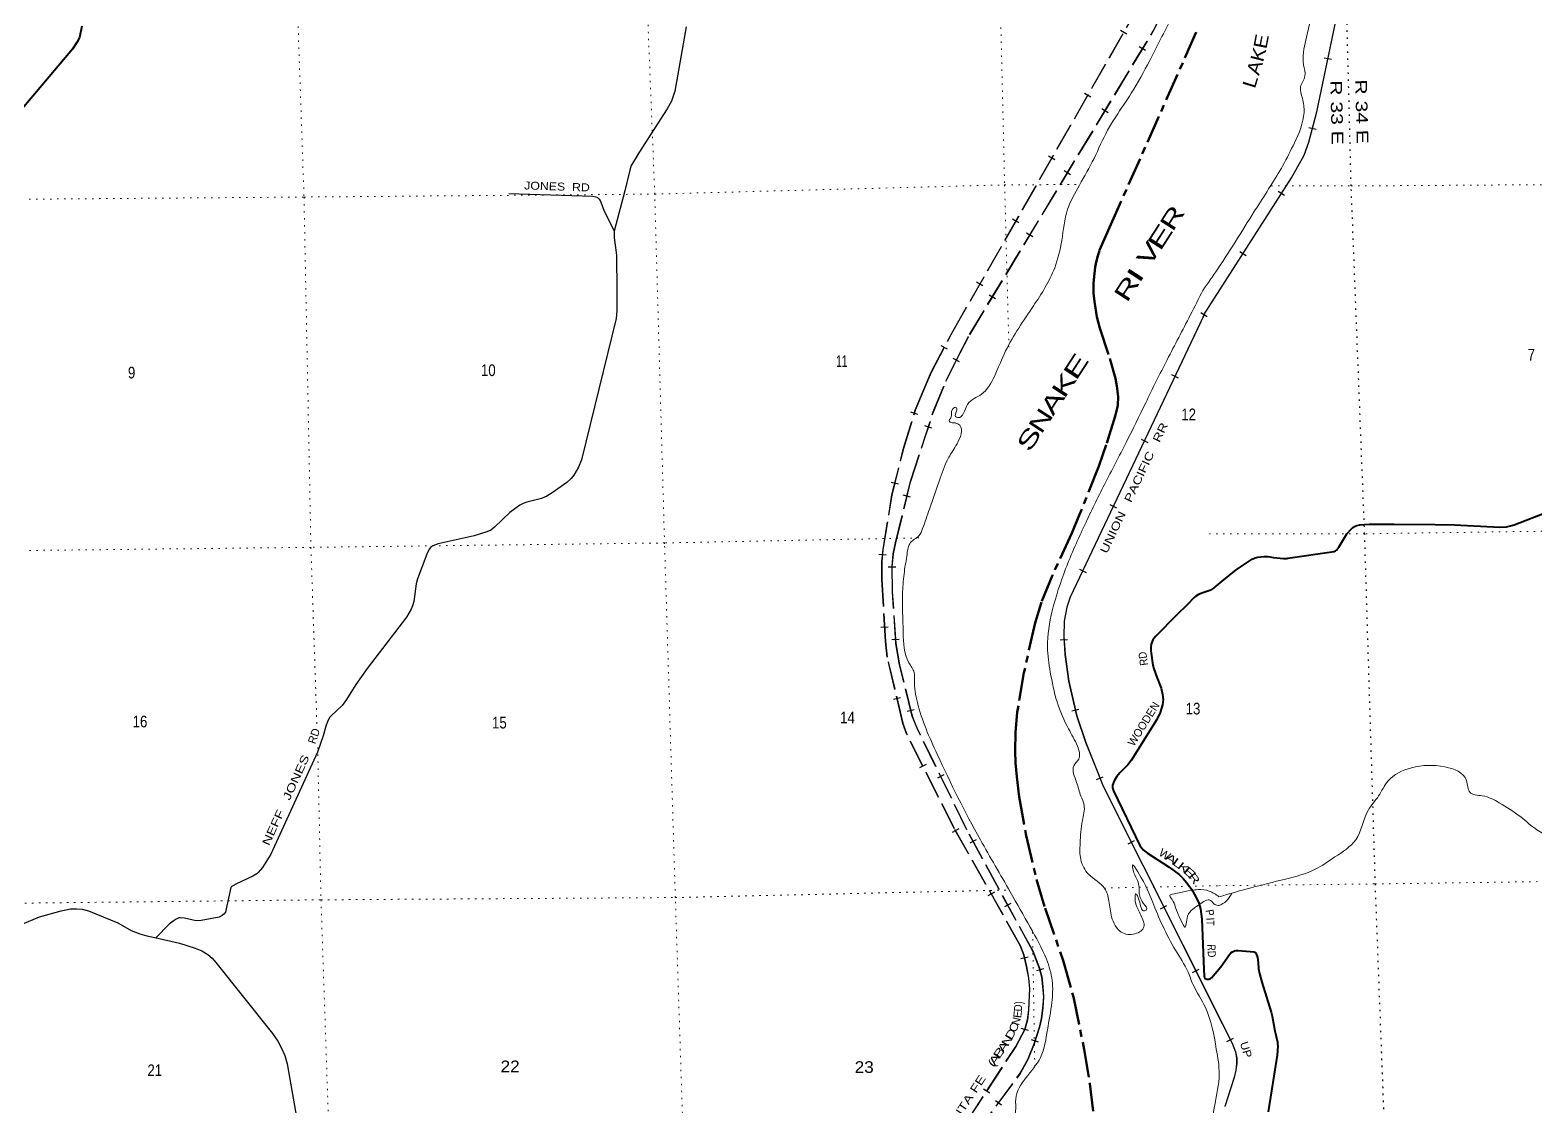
# Model space of a CAD drawing. Header units: feet. Extents: x 505285 to 763886, y -543582 to -353855.
# Drawn here: x 582871 to 605453, y -388227 to -372081 of the extents above; entities that cross this region are included whole.
import ezdxf
from ezdxf.enums import TextEntityAlignment as Align

# ---------------------------------------------------------------- set-up
doc = ezdxf.new("R2010")
doc.units = ezdxf.units.FT
doc.header["$LTSCALE"] = 70
for name, pattern in [('DOTTED', [1.5, 0.3, -1.2]), ('LONG_DASH_SHORT_DASH', [9.9, 6, -1.2, 1.5, -1.2]), ('LONG_DASHED', [7.5, 6, -1.5])]:
    doc.linetypes.add(name, pattern=pattern)
for name, color, linetype, lineweight in [('11', 7, 'LONG_DASH_SHORT_DASH', 60), ('26', 7, 'Continuous', 40), ('27', 7, 'Continuous', 13), ('29', 7, 'Continuous', 25), ('30', 7, 'Continuous', 13), ('34', 7, 'Continuous', 25), ('39', 7, 'Continuous', 13), ('6', 7, 'DOTTED', 25), ('63', 7, 'Continuous', 25), ('7', 7, 'DOTTED', 13)]:
    doc.layers.add(name, color=color, linetype=linetype, lineweight=lineweight)
doc.layers.add('41', color=7, linetype='Continuous')

msp = doc.modelspace()

# ---------------------------------------------------------------- linework, layer by layer
at = {"layer": '11'}
msp.add_lwpolyline([(600360.88, -372110.84), (599078.23, -374996.38), (598908.27, -375385.26), (598908.27, -375385.26), (598881.6, -375467.91), (598858.48, -375561.69), (598844.75, -375635.24), (598832.02, -375728.32), (598820.61, -375873.13), (598819.01, -375971.76), (598820.81, -376025.43), (598831.32, -376150.35), (598869.31, -376380.23), (598911.28, -376548.86), (599064.28, -377007.24), (599147.11, -377302.75), (599170.77, -377419.92), (599189.24, -377572.96), (599183.77, -377710.62), (599143.95, -377871.92), (599010.56, -378301.45), (598898.61, -378619.92), (598609.64, -379345.25), (598494.46, -379622.57), (598202.09, -380253.95), (598036.83, -380660.45), (597942.08, -380969.79), (597776.2, -381718.71), (597676.41, -382309.94), (597648.71, -382613.74), (597644, -382893.51), (597650.93, -383069.68), (597667.78, -383279.54), (597705.77, -383580.36), (597810.28, -384155.52), (597964.4, -384818.87), (598092.63, -385244.88), (598363.32, -386031.18), (598517.76, -386578.5), (598680.14, -387367.32), (598761.86, -387874.67), (598821.59, -388376.69)], dxfattribs=at)
at = {"layer": '26'}
for points in [[(583648.39, -372021.42), (583610.61, -372191.19), (583573.5, -372267.79), (583508.87, -372368.63), (582288.26, -373804.63), (582226.39, -373868.9), (582103.38, -373946.03), (581987.05, -373992.06), (581872.46, -374012.25), (581069.04, -374038.93), (580947.65, -374067.33), (580826.67, -374127.55), (580742.5, -374190.49), (580651.7, -374264.68), (580510.01, -374429.97), (580426.38, -374549.79), (577502.97, -379976.19), (577328.87, -380225.82), (576460.56, -381216.36)], [(603325.94, -379490.43), (603940.53, -379495.73), (604231.42, -379499.63), (604914.31, -379536.75), (605012.55, -379527.41), (605072.75, -379514.95), (605129.81, -379498.58), (605641.58, -379301.47)], [(601518.23, -379988.33), (601616.56, -379998.67), (601670.46, -380003.06), (601716.12, -380003.06), (601732.96, -380001.43), (602427.88, -379897.61), (602448.89, -379888.82), (602463.42, -379878.43), (602496.24, -379833.44), (602618.07, -379636.46), (602682.42, -379563.76), (602707.33, -379540.91), (602742.62, -379518.06), (602767.53, -379507.68), (602811.12, -379497.29), (602953.63, -379487.22), (603325.94, -379490.43)], [(600580.5, -380477.41), (600625.27, -380448.58), (600660.56, -380419.51), (600749.82, -380344.73), (600957.83, -380175.79), (601196.13, -380012.39), (601241.79, -379991.62), (601281.23, -379983.31), (601375.19, -379973.29), (601432.77, -379975.01), (601518.23, -379988.33)], [(600580.54, -380478.78), (600459.18, -380517.61), (600395.23, -380543.14), (600355.41, -380566.98), (600329.25, -380589.45), (600222.73, -380698.28), (600068.16, -380848.95), (599748, -381174.48), (599708.83, -381225.92), (599683.04, -381290.8), (599676.2, -381335.28), (599680.92, -381389.4), (599710.39, -381602.13), (599724.06, -381660.3), (599770.22, -381781.76), (599835.18, -381949.4), (599855.7, -382045.19), (599862.54, -382117.04), (599855.7, -382199.14), (599818.09, -382312.05), (599767.4, -382420.05), (599385.57, -383032.21), (599335.5, -383096.3), (599212.33, -383220.03), (599166.75, -383271.7), (599127.13, -383338.77), (599105.2, -383405.13), (599105.2, -383442.76), (599116.9, -383487.74), (599514.87, -384309.43), (599565.07, -384375.05), (599628.06, -384423.07), (599952.27, -384633.77), (600101.38, -384740.46), (600165.12, -384800.99), (600216.41, -384866), (600288.21, -384961.79), (600352.68, -385079.63), (600397.62, -385170.49), (600421.37, -385256.71), (600441.35, -385410.92), (600472.66, -386165.68), (600477.12, -386264.41), (600483.96, -386288.36), (600494.18, -386301.77), (600516.44, -386314.02), (600550.6, -386312.38), (600571.15, -386303.76), (600589.95, -386291.78), (600728.13, -386124.79)], [(600728.13, -386124.79), (600855.84, -385944.45), (600880.76, -385916.23), (600902.55, -385900.83), (600933.69, -385889.41), (600957.56, -385884.21), (600988.11, -385883.1), (601227.25, -385900.5), (601238.84, -385906.02), (601246.1, -385912.25), (601257.52, -385930.95), (601277.91, -385989.47), (601289.7, -386062.85), (601293.34, -386155.8), (601306.83, -386228.5), (601342.59, -386359.23), (601481.76, -386809.25), (601496.78, -386866.19), (601535.74, -387084.91), (601576.19, -387257.22), (601580.34, -387281.1), (601581.38, -387318.49), (601574.2, -387449.38), (601436.08, -388302.85)]]:
    msp.add_lwpolyline(points, dxfattribs=at)
at = {"layer": '29'}
for points in [[(592708.12, -372030.39), (592540.78, -372994.27), (592511.34, -373087.22), (592491.34, -373145.59), (592426.1, -373262.5), (591999.85, -373921.84), (591918.42, -374056.44), (591886.43, -374111.73), (591862.82, -374178.99), (591791.47, -374492.57), (591630.14, -375098.15)], [(590051.79, -374531.94), (591308.94, -374572.61), (591352.78, -374578.82), (591381.86, -374591.91), (591402.22, -374609.37), (591418.88, -374635.82), (591477.03, -374780.89), (591630.14, -375098.15)], [(591630.14, -375098.15), (591630.5, -375197.19), (591650.86, -375339.79), (591666.28, -375458.92), (591671.06, -375987.42), (591668.31, -376291.38), (591658.74, -376405.85), (591139.01, -378526.31), (591094.19, -378636.93), (591025.58, -378756.2), (590984.87, -378802.76), (590918.29, -378865.04), (590699.86, -379021.02), (590621.34, -379067.58), (590583.53, -379085.04), (590540.33, -379102.91), (590321.62, -379161.38), (590263.62, -379178.16), (590214.65, -379204.62), (590065.46, -379313.38), (589836.11, -379533.19), (589780.85, -379576.84), (589719.04, -379604.62), (589530.35, -379662.24), (588992.7, -379786.37), (588911.62, -379814.49), (588882.19, -379832.93), (588856.02, -379864.94), (588818.91, -379937.72), (588681.52, -380307.27), (588663.15, -380384.35), (588624.48, -380648.76), (588605.9, -380714.69), (588585.54, -380764.16), (588516.85, -380882.97), (587927.5, -381655.48), (587753.93, -381895.58), (587617.09, -382120.25), (587550.31, -382206.89), (587384.43, -382361.79), (587364.07, -382385.07), (587342.1, -382425.86), (587311.72, -382501.47), (587266.55, -382661.17), (587181.28, -382906.81), (586482.91, -384436.17), (586354.9, -384637.46), (586290.92, -384713.12), (586270.56, -384733.49), (586211.74, -384767.48), (585966.58, -384882.99), (585901.21, -384916.83), (585880.02, -384939.72), (585812.85, -385259.21), (585799.42, -385309.69), (585776.16, -385338.79), (585749.98, -385359.16), (585704.07, -385380.89), (585438.8, -385431.92), (585361.03, -385434.85), (585316.65, -385429.01), (585187.71, -385397.57), (585127.61, -385391.17), (585101.44, -385394.08), (585061.89, -385411.19), (585017.1, -385440.65), (584955.89, -385488.57), (584756.86, -385689.9)], [(582728.64, -385499.58), (583013.72, -385378.92), (583336.51, -385284.89), (583477.27, -385258.06), (583564.41, -385258.06), (583651.55, -385264.77), (583746.34, -385287.76), (584184.43, -385469.33), (584388.87, -385580), (584515.24, -385633.75), (584623.47, -385660.48), (584739.05, -385685.68), (585110.1, -385773.63), (585347.39, -385848.28), (585447.94, -385888.52), (585535.08, -385942.18), (585602.1, -385999.19), (585657.03, -386061.61), (586506.21, -387128.92), (586584.09, -387239.99), (586638.28, -387338.23), (586691.34, -387454.61), (586725.26, -387582.99), (586954.35, -388897.07)]]:
    msp.add_lwpolyline(points, dxfattribs=at)
at = {"layer": '34'}
for p, q in [((602386.54, -372523.89), (602278.3, -372501.16)), ((602156.29, -373573.5), (602049.21, -373545.78)), ((601683.42, -374561.65), (601590.22, -374502.09)), ((601108.28, -375466.56), (601015.08, -375407)), ((600521.43, -376380.1), (600428.23, -376320.54)), ((599988.5, -377245.96), (600088.43, -377293.36)), ((599531.34, -378215.83), (599631.28, -378263.23)), ((599063.64, -379195.73), (599163.58, -379243.13)), ((598606.49, -380165.6), (598706.42, -380213)), ((598319.36, -381223.78), (598429.73, -381216.49)), ((598493.46, -382288.6), (598601.25, -382263.78)), ((598861.57, -383317.71), (598964.37, -383276.89)), ((599336.56, -384283.91), (599435.41, -384234.28)), ((599821.46, -385255.42), (599920.31, -385205.78)), ((600304.93, -386212.45), (600403.77, -386162.81)), ((600818.65, -387245.42), (600917.15, -387195.1))]:
    msp.add_line(p, q, dxfattribs=at)
for points in [[(600474.83, -376351.63), (601787.28, -374297.73), (601976.04, -373958.59), (602049.25, -373758.72), (602166.8, -373304.61), (602819.04, -370198.74), (602877.57, -369926.8), (602884.35, -369733.72), (602838.36, -369202.27), (602661.36, -367447.69), (602550.7, -364901.55), (602529.52, -364685.87), (602230.63, -362984.81), (602198.47, -362721.16), (602165.21, -361908.07), (602176.52, -361543.55), (602224.3, -361215.68), (602302.78, -360862.37), (602401.97, -360451.89), (602715.75, -359458.65), (602902.39, -358857.49), (603050.38, -358446.98)], [(600472.82, -376358.38), (598467.83, -380585.31), (598418.78, -380735.94), (598377.83, -380945.51), (598373.36, -381173.24), (598391.33, -381445.46), (598446.77, -381842.46), (598566.97, -382364.53), (598702.06, -382760.99), (598963.27, -383418.82), (600751.48, -386980.11)], [(600754.07, -386985.07), (600899.7, -387270.12), (600948, -387403.61), (600966.07, -387498.51), (600966.07, -387575.36), (600952.53, -387674.71), (600927.39, -387784.63), (600787.95, -388222.83)]]:
    msp.add_lwpolyline(points, dxfattribs=at)
at = {"layer": '34', "lineweight": 13}
for points in [[(600475.76, -376352.22), (601788.22, -374298.29), (601977.04, -373959.05), (602050.3, -373759.05), (602167.87, -373304.86), (602820.12, -370198.97), (602878.67, -369926.94), (602885.45, -369733.69), (602839.46, -369202.17), (602662.46, -367447.61), (602551.8, -364901.47), (602530.61, -364685.72), (602231.72, -362984.65), (602199.57, -362721.07), (602166.31, -361908.06), (602177.62, -361543.65), (602225.38, -361215.88), (602303.85, -360862.62), (602403.03, -360452.19), (602716.8, -359458.98), (602903.43, -358857.84), (603051.41, -358447.35)], [(600505, -376287.99), (598466.81, -380584.9), (598417.71, -380735.66), (598376.73, -380945.39), (598372.26, -381173.27), (598390.24, -381445.57), (598445.69, -381842.66), (598565.91, -382364.83), (598701.03, -382761.37), (598962.27, -383419.27), (600750.5, -386980.6)], [(600753.09, -386985.57), (600898.69, -387270.56), (600946.94, -387403.9), (600964.97, -387498.61), (600964.97, -387575.29), (600951.45, -387674.51), (600926.33, -387784.34), (600786.9, -388222.5)]]:
    msp.add_lwpolyline(points, dxfattribs=at)
at = {"layer": '34', "linetype": 'LONG_DASHED', "lineweight": 13}
for points in [[(595185.43, -391179.87), (597724.11, -387724.34), (597837.35, -387515.88), (597931.94, -387281.56), (598014.65, -387032.31), (598044.55, -386900.78), (598062.56, -386747.57), (598076.08, -386576.34), (598065.06, -386419.64), (598049.05, -386278.93), (598013.02, -386148.26), (597911.5, -385889.31), (596921.28, -384068.41), (596176.09, -382545.98), (596103.25, -382367.59), (595914.25, -381596.58), (595860.03, -381279.34), (595805.97, -380497.52), (595801.47, -380123.51), (595819.49, -379934.25), (595853.48, -379770.77), (596077.29, -378849.47), (596419.84, -377808.11), (596607.72, -377345.46), (596756.36, -377048.05), (596963.32, -376648.32), (599714.87, -372100.91), (599936.28, -371674.47)], [(595789.83, -390187.19), (597657.19, -387322.11), (597793.32, -387068.91), (597832.85, -386923.31), (597850.87, -386774.61), (597865.82, -386457.61), (597850.87, -386296.96), (597819.34, -386121.22), (597778.8, -385945.48), (597724.79, -385806.27), (596736.54, -384053.67), (596024.62, -382642.87), (595963.63, -382475.73), (595728.61, -381481.35), (595702.38, -381247.8), (595648.33, -380312.77), (595649.31, -380054.16), (595666.35, -379871.16), (595800.68, -379052.54), (595972.63, -378352.59), (596150.62, -377781.76), (596307.42, -377399.89), (596388.5, -377212.88), (596711.32, -376601.94), (599547.33, -371641.34)]]:
    msp.add_lwpolyline(points, dxfattribs=at)
at = {"layer": '39'}
for points in [[(600457.2, -375985.51), (600681.03, -375662.81), (601272.03, -374733.76), (601658.6, -374109.84), (601832.38, -373771.13), (601975.95, -373316.45), (601951.92, -373101.94), (601924.75, -372933.69), (601989.76, -372771.77), (601970.55, -372601.36), (602001.64, -372231.14), (602174.82, -371540.86), (602452.54, -370661.82), (602590.83, -370245.41), (602704.02, -369877.68), (602702.58, -369266.98), (602632.91, -368966.93), (602571.23, -368773.2), (602525.9, -367956.4), (602461.65, -367278.33), (602431.99, -366897.41), (602418.84, -366303), (602352.04, -365195.29), (602242.56, -364373.65), (602121.96, -363491.94), (602001.98, -362216.46), (602042.1, -361474.41), (602222.69, -360645.38), (602498.48, -359770.39), (602706.57, -359024.59), (602897.7, -358448.4)], [(600330.4, -371034.59), (600244.17, -371212.95), (600243.67, -371403.96), (600149.74, -371619.81), (599991.43, -371895.83), (599661.41, -372538.75), (599384.97, -373025.29), (599152.86, -373381.87), (599030.43, -373582.46), (598826.32, -374006.59), (598607.49, -374407.02), (598429.6, -374768.05), (598342.92, -375235.01), (598236.54, -375644.23), (597918.5, -376216.43), (597501.27, -376892.03), (597331.97, -377272.93), (597139.4, -377541.9), (596929.45, -377694.78), (596782.83, -377890.04), (596748.39, -377876.97), (596764.03, -377794.08), (596756.4, -377738.01), (596706.99, -377761.56), (596676.79, -377895.13), (596652.11, -377942.09), (596701.02, -377970.83), (596755.18, -377973.28), (596812.22, -378005.8), (596772.13, -378282.41), (596647.82, -378487.07), (596518.58, -378798.44), (596357.72, -379263.53), (596255.98, -379556.01), (596199, -379664.22), (596075.68, -379764.31), (596022.62, -379938.76), (595982.06, -380199.3), (595956.8, -380503.63), (595964.44, -381114.61), (596049.62, -381566.51), (596130.04, -381714.96), (596133.35, -381829.47), (596177.07, -382163.95), (596473.95, -382939.43), (597122.04, -384221.4), (597571.4, -385004.51), (597869.14, -385532.66), (598113.45, -386014.12), (598198.74, -386331.32), (598194.25, -386661.17), (598127.91, -387069.23), (598023.7, -387484.42), (597653.07, -388108.41), (597650.34, -388291.45), (597588.87, -388452.07), (597443.76, -388560.83), (597144.37, -388877.15), (596853.74, -389219.35), (596394.79, -389837.86), (595931.55, -390446.45), (595745.95, -390679.04), (595562.72, -390993.99), (595190.83, -391366.7), (594953.09, -391528.42), (594435.97, -391867.15), (593847.98, -392179.8), (593203.04, -392532.3), (592652.88, -392906.17), (592014.15, -393473.61), (591744.12, -393835.32), (591346.39, -394492.26), (591180.63, -394995.7), (591096.96, -395150.93), (591048.81, -395425.76), (591018.84, -395706.1), (590918.79, -396195.56), (590716.36, -396816.67), (590567.62, -397146.7), (590146.13, -397605.29), (590041.89, -397672.66), (589857.06, -397863), (589599.77, -398041.38), (589225.15, -398180.94), (589055.79, -398282.37), (588742.56, -398466.4), (588168.87, -398788.68), (587935.59, -398827.63), (587668.78, -398954.01), (587404, -399150.7), (587217.32, -399276.76)], [(600462.25, -375975.45), (600270.59, -376357.13), (599923.2, -377022.67), (599601.36, -377671.38), (599313.69, -378254.75), (598983.55, -378893.65), (598688.46, -379497.35), (598401.05, -380159.13), (598200.86, -380788.21), (598128.39, -381331.15), (598171.33, -381707.88), (598272.3, -382151.29), (598444.34, -382558.44), (598578.11, -382819.95), (598597.69, -383012.39), (598524.47, -383113.03), (598565.7, -383361.14), (598629.73, -383566.36), (598677.77, -383703.69), (598652.3, -383931.62), (598618.19, -384276.42), (598627.1, -384515.41), (598747.82, -384741.1), (598984.23, -384949.36), (599049.8, -385138.45), (599090.73, -385376.51), (599235.64, -385607.53), (599440.69, -385631.73), (599575.85, -385525.26), (599567.59, -385447.09), (599486.24, -385266.5), (599441.15, -385092.89), (599449.54, -385036.35), (599511.19, -385159.21), (599585.02, -385287.75), (599610.69, -385274.94), (599565.64, -385171.71), (599502.71, -385004.65), (599499.98, -384910.23), (599467.06, -384810.67), (599413.12, -384677.53), (599402.85, -384599.42), (599484, -384703.61), (599707.65, -385163.56), (600048.88, -385879.44), (600232.32, -386195.79), (600310.02, -386388.55), (600496.39, -386736.99), (600660.62, -387359.5), (600703.62, -387738.24), (600636.73, -388196.57), (600521.39, -388780.97), (600363.6, -389075.08), (599751.45, -389730.21), (599534.82, -389929.52), (598887.19, -390674.16), (598630.54, -391013.36), (598364.48, -391165.85), (598049.57, -391430.35), (597903.18, -391633.65), (597797.09, -391775.46), (597542.14, -391965.83), (596959.06, -392517.58), (596414.79, -393164.72), (596056.95, -393607.38), (595731.97, -394008.89), (595627.76, -394146.62), (595518.92, -394262.38), (595488.08, -394373.85), (595506.79, -394536.16), (595394.99, -394688.19), (594954.43, -395249.88), (594637.64, -395518.45), (594469.34, -395587.68), (594296.12, -395763.61), (593907.84, -396193.09), (593707.56, -396472.35), (593477.47, -396760.51), (593053.43, -397408.17), (593001.27, -397544.39), (592944.26, -397859.69), (592746.12, -398213.28), (592404.52, -398524.79), (592272.35, -398665.35), (592099.77, -398863.38), (591774.15, -399104.06), (591156.51, -399638.72), (590423.3, -400194.84), (590143.61, -400430.16), (589479.78, -400891.78), (588979.64, -401193.83)], [(600698.83, -385076.43), (601163.34, -384947.32), (601699.15, -384810.82), (602144.7, -384663.95), (602439.46, -384479.69), (602750.82, -384220.79), (602936.75, -383783.41), (603094.74, -383563.51), (603232.72, -383343.99), (603587.19, -383142.55), (604089.29, -383129.23), (604413.35, -383334.16), (604462.68, -383510.04), (604649.8, -383562.82), (604903.92, -383666.59), (605226.14, -383879.6), (605469.91, -384071.96), (605640.6, -384209.42), (605687.89, -384489.8), (605795.84, -384696.73), (606023.19, -384867.3), (606118.54, -385148.79), (606378.05, -385433.28), (606655.01, -385474.35), (606798.18, -385531.96), (607194.66, -385542.7), (607317.28, -385251.13), (607527.67, -384943.88), (607576.12, -384539.18), (607634.12, -384216.68), (607907.89, -383874.1), (607904.23, -383679.3), (607916.71, -383277.27), (608144.72, -383056.08), (608369.04, -382744.55), (608661.71, -382662.79), (609100.19, -382779.22), (609496.25, -382874.33), (609908.14, -382639.69), (610260.45, -382536.73), (610552.48, -382420.82), (610799.87, -382058.64), (610962.11, -381959.21), (611221.78, -382038.77), (611475.82, -382351.48), (611542.19, -382902.71), (611531.86, -383525.68), (611677.33, -383812.28), (611918.54, -383868.07), (612419.4, -383682), (612913.28, -383550.31), (613320.85, -383512.62), (613705.92, -383768.66), (613903.02, -384140.68), (614483.31, -384668.33), (614849.3, -385081.42), (615019.84, -385423.8), (615552.73, -385665.04), (615788.72, -385869.6), (616092.28, -386261.75), (616472.64, -386266.75), (617338.91, -385929.26), (618067.97, -385638.52), (618424.43, -385543.52), (618684.26, -385524.64), (619146.02, -385068.08), (619633.03, -384890.31), (619781.16, -384678.63), (619938.93, -384340.21), (620316.05, -384066.03), (620889.76, -384135.75), (621455.26, -384408.54), (621692.73, -384584.94), (621873.55, -384408.82), (622017.32, -384070.66), (622372.41, -383475.46), (622611.03, -383179.73), (623055.64, -383089.13), (623281.87, -383092.97), (623378.46, -383105.13)], [(600698.83, -385076.43), (600554.1, -384990.17), (600387.2, -384968.88), (600191.66, -384996.68), (600000.54, -385038.43), (599967.81, -385049.31), (599997.08, -385119.15), (600044.38, -385220.54), (600154.73, -385479.65), (600187.09, -385531.62), (600228.48, -385369.57), (600307.54, -385262.72), (600405.71, -385193.52), (600573.61, -385130.42), (600636.03, -385190.85), (600704.43, -385209.11)], [(600704.43, -385209.11), (600809.98, -385143.26), (600893.37, -385026)]]:
    msp.add_spline(points, degree=3, dxfattribs=at)
at = {"layer": '6'}
msp.add_lwpolyline([(603732.17, -404169.01), (603665.63, -400995.04), (603426.39, -395486.57), (603244.23, -390148.12), (603045.72, -384898.37), (602884.96, -379633.86), (602683.05, -374416.31), (602579.59, -370314.85)], dxfattribs=at)
at = {"layer": '63'}
for p, q in [((599320.67, -372139.55), (599224.64, -372084.65)), ((599599.53, -372389.08), (599504.89, -372331.82)), ((598780.75, -373083.95), (598684.73, -373029.05)), ((599036.37, -373319.8), (598941.73, -373262.54)), ((598240.83, -374028.35), (598144.81, -373973.45)), ((598473.2, -374250.53), (598378.57, -374193.26)), ((597700.91, -374972.74), (597604.89, -374917.84)), ((597910.04, -375181.25), (597815.41, -375123.99)), ((597161, -375917.14), (597064.97, -375862.24)), ((597346.88, -376111.97), (597252.25, -376054.71)), ((596629.76, -376864.39), (596531.96, -376812.72)), ((596810.28, -377053.74), (596712.06, -377002.88)), ((596183.84, -377844.88), (596078.24, -377811.95)), ((596393.98, -378048.33), (596288.91, -378013.77)), ((595892.78, -378889.31), (595785.36, -378862.92)), ((596072.57, -379082.81), (595965.09, -379056.7)), ((595709.42, -379953.29), (595599.29, -379943.04)), ((595852.09, -380133.41), (595741.49, -380134.74)), ((595740.48, -381031.87), (595630.06, -381038.25)), ((595906.31, -381216.63), (595795.97, -381224.26)), ((595924.84, -382092.04), (595817.19, -382117.48)), ((596131.53, -382270.87), (596024.11, -382297.2)), ((596307.39, -383091.14), (596208.64, -383140.97)), ((596576.65, -383249.45), (596477.3, -383298.08)), ((596797.81, -384059.52), (596701.46, -384113.84)), ((597061.56, -384220.65), (596964.38, -384273.5)), ((597332.13, -385007.09), (597235.78, -385061.42)), ((597581.26, -385176.32), (597484.09, -385229.17)), ((597839.14, -385982.38), (597731.36, -386007.25)), ((598068.5, -386159.49), (597961.87, -386188.89)), ((597842.29, -387081.28), (597735.54, -387052.3)), ((597993.84, -387255.35), (597888.86, -387220.52)), ((597262.96, -388019.45), (597170.3, -387959.06)), ((597437.07, -388200.34), (597347.93, -388134.85))]:
    msp.add_line(p, q, dxfattribs=at)
at = {"layer": '63', "linetype": 'LONG_DASHED'}
for points in [[(595182.23, -391177.3), (597720.64, -387722.14), (597833.64, -387514.13), (597928.09, -387280.15), (598010.7, -387031.21), (598040.5, -386900.08), (598058.48, -386747.17), (598071.97, -386576.32), (598060.98, -386420.02), (598045.01, -386279.71), (598009.12, -386149.56), (597907.78, -385891.04), (596917.64, -384070.29), (596172.35, -382547.66), (596099.34, -382368.86), (595910.23, -381597.41), (595855.95, -381279.83), (595801.87, -380497.69), (595797.37, -380123.34), (595815.43, -379933.64), (595849.48, -379769.87), (596073.34, -378848.34), (596415.99, -377806.7), (596603.98, -377343.77), (596752.71, -377046.19), (596959.74, -376646.31), (599711.29, -372098.9), (599932.58, -371672.71)], [(595786.48, -390184.82), (597653.66, -387320.02), (597789.49, -387067.38), (597828.82, -386922.52), (597846.78, -386774.27), (597861.71, -386457.7), (597846.8, -386297.51), (597815.32, -386122.04), (597774.87, -385946.69), (597721.07, -385808.03), (596732.92, -384055.6), (596020.85, -382644.5), (595959.7, -382476.91), (595724.56, -381482.05), (595698.29, -381248.15), (595644.23, -380312.88), (595645.21, -380053.96), (595662.28, -379870.64), (595796.66, -379051.72), (595968.68, -378351.49), (596146.76, -377780.37), (596303.64, -377398.3), (596384.8, -377211.1), (596707.73, -376599.96), (599543.71, -371639.4)]]:
    msp.add_lwpolyline(points, dxfattribs=at)
at = {"layer": '7'}
for p, q in [((598979.02, -384945.4), (600696.38, -384910.1)), ((597905.32, -385606), (597939.2, -387679.89))]:
    msp.add_line(p, q, dxfattribs=at)
for points in [[(597111.85, -358599.68), (597120.78, -358703.68), (597236.64, -363919.72), (597365.39, -369207.7), (597485.41, -374401.44), (597550.24, -376837.75)], [(592930.66, -404450.01), (592943.4, -400949.91), (592877.37, -395613.86), (592718.3, -390316.71), (592547.19, -385088.26), (592385.89, -379783.13), (592238.4, -374539.93), (592030.27, -369278.38), (591964.1, -364006.67), (591843.24, -358736.14)], [(586552.64, -358871.94), (586621.18, -364015.25), (586795.92, -369299.89), (586978.66, -374584.29), (587082.34, -379836.81), (587173.36, -382529.13)], [(601481.06, -374416.27), (602683.09, -374418.32), (607703.91, -374383.53), (613007.93, -374407.75), (618364.51, -374342.67), (623695.58, -374310.17), (629050.63, -374062.26), (632025.36, -373928.89)], [(568816.51, -374775.68), (571276.57, -374682.96), (576402.83, -374664.59), (581700.78, -374625.15), (586978.66, -374584.29), (592238.4, -374539.93), (597485.41, -374401.44), (598607.52, -374395.85)], [(632169.78, -379177.38), (629258.62, -379390.19), (624003.3, -379480.95), (618646.07, -379538.65), (613184.99, -379469.09), (607859.05, -379561.76), (602884.96, -379633.86), (600558.43, -379633.32)], [(596199, -379695.31), (592387.55, -379771.02), (587082.34, -379836.81), (581817, -379895.4), (576552.65, -379988.15), (571429.81, -379986.31), (568949.16, -380131.89)], [(587183.78, -382837.36), (587233.06, -385122.14), (587407.85, -390270.06), (587568.22, -395681.77), (587593.54, -399778.73)], [(600696.38, -384910.1), (603043.46, -384884.35), (608113.61, -384812.49), (610783.36, -384700.73), (613356.99, -384799.69), (618784.63, -384793.53), (624086.53, -384699.29), (629427.31, -384544.06), (632315.1, -384458.42)], [(581885.55, -385182.45), (581953.7, -385181.14), (587233.06, -385122.14), (592547.19, -385088.26), (597546.95, -384974.89)]]:
    msp.add_lwpolyline(points, dxfattribs=at)

# ---------------------------------------------------------------- texts
at = {"layer": '27'}
for rotation, width, p in [(97.887, 0.9, (599637.19, -381601.2)), (272.375, 0.85, (600527.17, -385790.89))]:
    msp.add_text('RD', height=120, rotation=rotation, dxfattribs=dict(at, width=width)).set_placement(p)
msp.add_text('WOODEN', height=120, rotation=58.046, dxfattribs=at).set_placement((599424.18, -382829.9))
for s, rotation, width, p in [('W', 326.981, 1.1, (599855.3, -384490.3)), ('A', 324.981, 1.55, (599949.47, -384556.12)), ('L', 323.981, 1.7, (600047.14, -384622.62)), ('K', 321.416, 1.55, (600132.14, -384688.7)), ('E', 318.48, 1.7, (600221.32, -384760.42)), ('R', 308.272, 1.45, (600282.17, -384839.65)), ('P', 279.401, 0.9, (600504.58, -385325.29)), ('T', 270.375, 0.8, (600510.81, -385471.02))]:
    msp.add_text(s, height=120, rotation=rotation, dxfattribs=dict(at, width=width)).set_placement(p, align=Align.CENTER)
msp.add_text('I', height=120, rotation=273.382, dxfattribs=at).set_placement((600512.05, -385413.69), align=Align.CENTER)
at = {"layer": '30'}
for s, rotation, width, p in [('JONES  RD', 358.147, 1.15, (590770.84, -374485.16)), ('NEFF   JONES   ', 65.457, 1.35, (586796.11, -383569.67))]:
    msp.add_text(s, height=120, rotation=rotation, dxfattribs=dict(at, width=width)).set_placement(p, align=Align.CENTER)
msp.add_text('RD', height=120, rotation=70.856, dxfattribs=at).set_placement((587184.22, -382684.89), align=Align.CENTER)
at = {"layer": '34'}
for s, rotation, width, p in [('UNION   PACIFIC   RR', 64.623, 1.3, (599019.22, -379939.44)), ('UP', 286.781, 1.1, (601013.98, -387269.59))]:
    msp.add_text(s, height=120, rotation=rotation, dxfattribs=dict(at, width=width)).set_placement(p)
at = {"layer": '41'}
for s, rotation, width, p in [('E', 78.983, 1.2, (601431.34, -372268.85)), ('K', 75.504, 1.15, (601387.19, -372470.95)), ('A', 72.739, 1.15, (601329.83, -372672.35)), ('L', 72.739, 1.2, (601264.57, -372882.43))]:
    msp.add_text(s, height=200, rotation=rotation, dxfattribs=dict(at, width=width)).set_placement(p, align=Align.CENTER)
for s, rotation, width, p in [('R', 57.419, 1.5, (600006.62, -375115.98)), ('E', 57.16, 1.7, (599818.17, -375408.56)), ('V', 56.971, 1.5, (599657.55, -375641.45)), ('I', 56.971, 1.85, (599503.34, -375893.22)), ('R', 56.971, 1.55, (599317.94, -376178.41)), ('E', 56.986, 1.7, (598556.01, -377350.61)), ('K', 56.986, 1.6, (598381.4, -377619.3)), ('N', 57.016, 1.45, (598036.68, -378150.31)), ('A', 57.01, 1.55, (598213.29, -377878.16)), ('S', 57.016, 1.6, (597857.95, -378425.76))]:
    msp.add_text(s, height=250, rotation=rotation, dxfattribs=dict(at, width=width)).set_placement(p)
at = {"layer": '6', "width": 1.35}
for s, p in [('R 33 E', (602368.45, -372836.08)), ('R 34 E', (602742.89, -372823.05))]:
    msp.add_text(s, height=175, rotation=271.445, dxfattribs=at).set_placement(p)
at = {"layer": '63'}
for s, rotation, width, p in [('E', 83.092, 1.1, (597739.8, -386842.76)), ('D', 87.3, 0.9, (597747.17, -386745.61)), (')', 87.3, 0.8, (597755.65, -386668.07)), ('O', 61.736, 1.2, (597678.69, -387057.13)), ('N', 58.905, 1.4, (597573.44, -387264.01)), ('D', 61.736, 1.4, (597628.12, -387163.43)), ('A', 56.905, 1.55, (597384.97, -387548.84)), ('B', 56.905, 1.65, (597452.39, -387445.69)), ('A', 56.905, 1.55, (597511.46, -387359.42)), ('(', 56.905, 1.4, (597345.24, -387610.08))]:
    msp.add_text(s, height=120, rotation=rotation, dxfattribs=dict(at, width=width)).set_placement(p, align=Align.CENTER)
msp.add_text('N', height=120, rotation=76.81, dxfattribs=at).set_placement((597715.74, -386955.61), align=Align.CENTER)
at = {"layer": '63', "width": 1.35}
msp.add_text('-  SANTA FE', height=120, rotation=56.905, dxfattribs=at).set_placement((596525.72, -388848.84))
at = {"layer": '7'}
for s, width, p in [('7', 0.85, (605329.96, -377035.16)), ('10', 0.85, (589631.73, -377268.36)), ('11', 0.65, (594958.29, -377133.44)), ('9', 0.85, (584338.29, -377303.91)), ('12', 0.85, (600134.61, -377931.03)), ('14', 0.85, (595018.72, -382477.04)), ('13', 0.85, (600200.71, -382342.28)), ('16', 0.85, (584408.33, -382536.06)), ('15', 0.85, (589797.89, -382553.04)), ('21', 0.85, (584629.82, -387765.35)), ('22', 1.1, (589927, -387707.09)), ('23', 1.1, (595236.96, -387717.17))]:
    msp.add_text(s, height=175, dxfattribs=dict(at, width=width)).set_placement(p)

doc.saveas('drawing.dxf')
